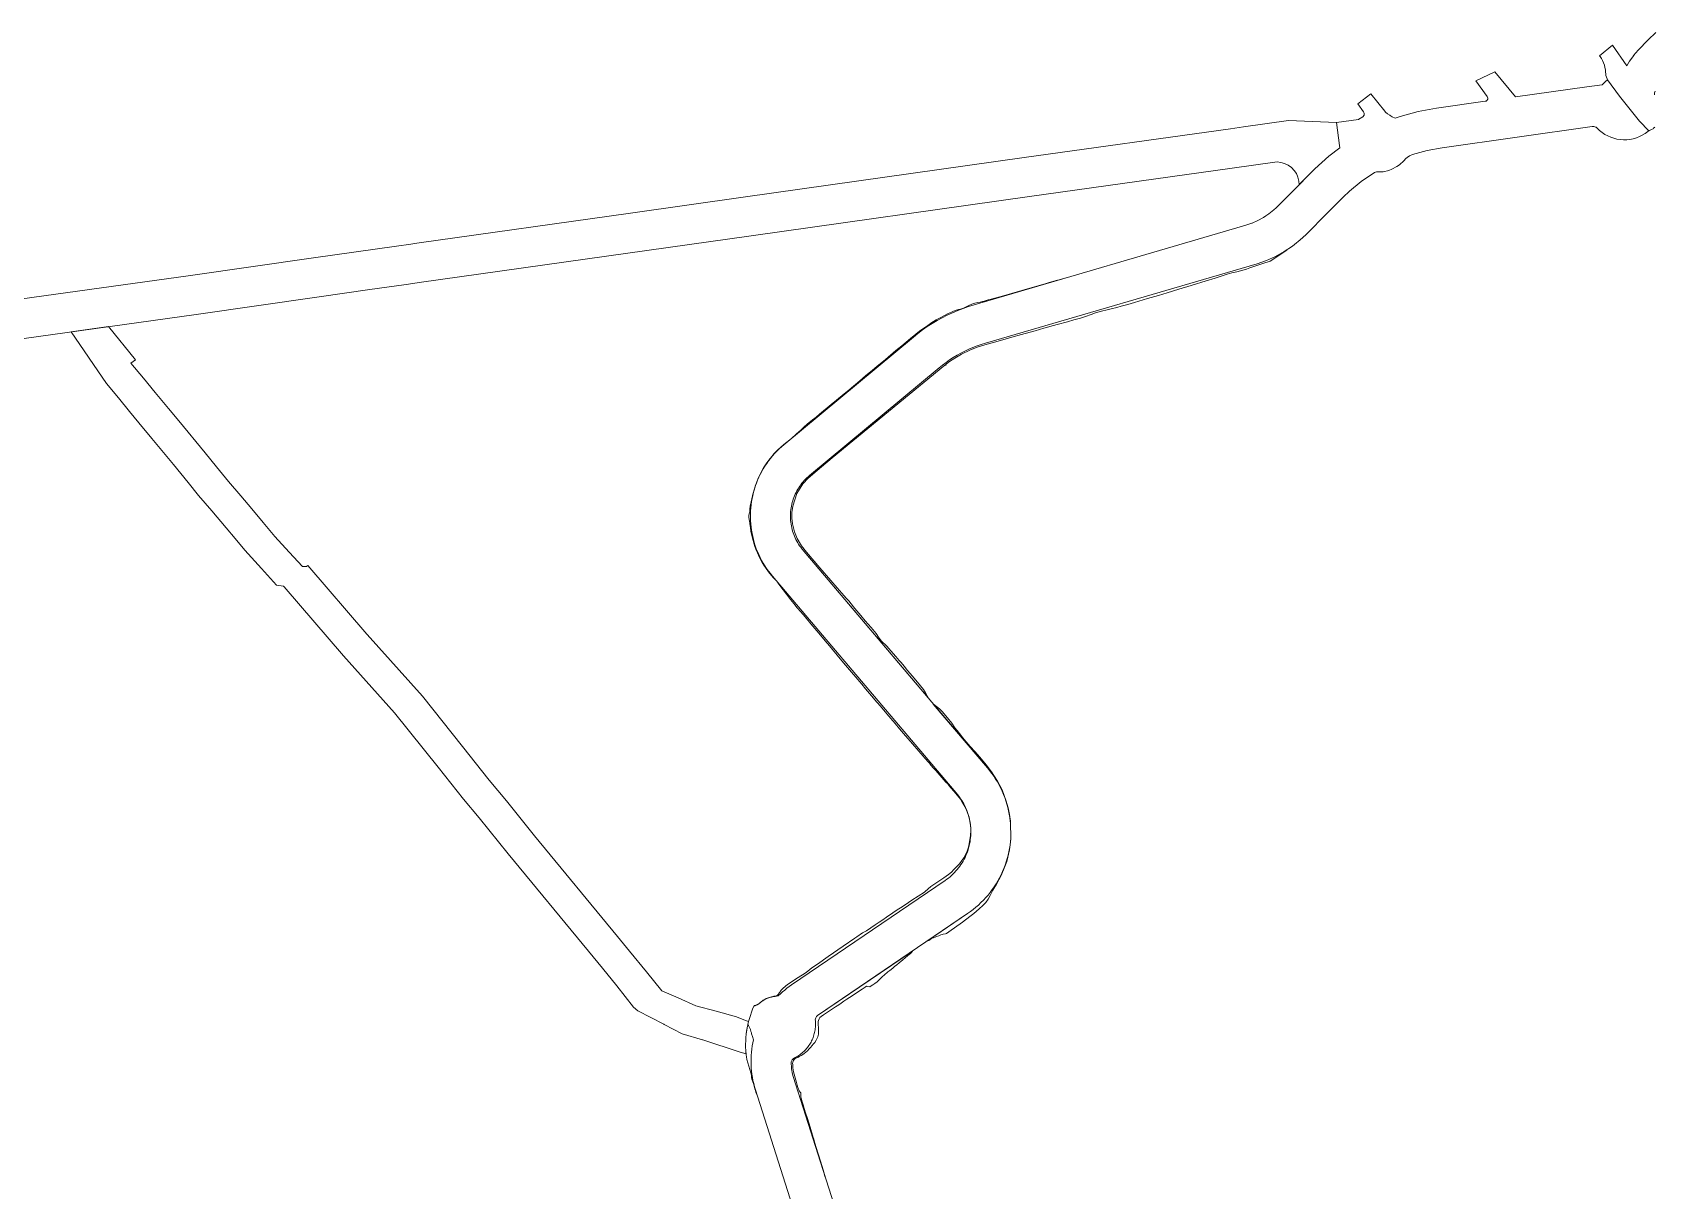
# Model space of a CAD drawing. Header units: inches. Extents: x 704148 to 723432, y 7075344 to 7101810.
# Drawn here: x 718752 to 719821, y 7090382 to 7091146 of the extents above; entities that cross this region are included whole.
import ezdxf

# ---------------------------------------------------------------- set-up
doc = ezdxf.new("R2010")
doc.units = ezdxf.units.IN
doc.header["$MEASUREMENT"] = 0
doc.layers.add('gisdb.gisadmin', color=7, linetype='Continuous', lineweight=9, true_color=0xccf5fc)

msp = doc.modelspace()

# ---------------------------------------------------------------- linework, layer by layer
at = {"layer": 'gisdb.gisadmin'}
for points in [[(719821.1658, 7091083.212), (719820.4221, 7091082.4279), (719820.0019, 7091082.0873), (719819.5536, 7091081.7847), (719818.5865, 7091081.3022), (719818.0752, 7091081.1259), (719817.459, 7091080.883), (719817.1691, 7091080.7222), (719811.1317, 7091087.1471), (719811.1224, 7091087.1482), (719798.0104, 7091103.5552), (719789.9924, 7091114.3265), (719789.6928, 7091115.0043), (719789.3039, 7091116.0882), (719789.011, 7091117.2019), (719788.8163, 7091118.3369), (719788.7212, 7091119.4845), (719788.5916, 7091121.0495), (719788.326, 7091122.5971), (719787.9266, 7091124.1158), (719787.3964, 7091125.5938), (719786.7393, 7091127.0201), (719785.9604, 7091128.3836), (719785.0657, 7091129.6741), (719784.6724, 7091130.173), (719793.3446, 7091137.2605), (719802.7559, 7091123.5152), (719804.6065, 7091126.6001), (719807.2851, 7091130.3687), (719807.2429, 7091130.4299), (719810.282, 7091133.8896), (719816.892, 7091140.7735), (719821.8268, 7091145.6319)], [(719261.5843, 7090343.7871), (719228.2813, 7090448.3255), (719227.6821, 7090450.3236), (719227.1513, 7090452.3409), (719226.6896, 7090454.3752), (719226.2974, 7090456.424), (719225.9754, 7090458.4851), (719225.7237, 7090460.5558), (719225.5428, 7090462.634), (719225.4328, 7090464.7171), (719225.3939, 7090466.8028), (719225.426, 7090468.8886), (719225.5293, 7090470.972), (719225.7034, 7090473.0508), (719225.9484, 7090475.1224), (719226.2637, 7090477.1844), (719226.6492, 7090479.2345), (719227.1175, 7090481.3295), (719226.4762, 7090483.4621), (719225.7983, 7090485.2783), (719225.6375, 7090485.7474), (719225.4792, 7090486.2565), (719225.3513, 7090486.7139), (719224.9962, 7090488.124), (719224.478, 7090489.4043), (719223.7887, 7090490.6011), (719223.2756, 7090491.2618), (719223.7538, 7090493.2721), (719224.3214, 7090495.3351), (719224.9608, 7090497.377), (719225.6712, 7090499.3953), (719226.4517, 7090501.3876), (719227.3013, 7090503.3513), (719227.3751, 7090503.5067), (719228.1461, 7090503.7334), (719229.3819, 7090504.287), (719230.5321, 7090505.0025), (719231.6628, 7090505.9389), (719232.1553, 7090506.3196), (719232.6603, 7090506.6836), (719233.1773, 7090507.0303), (719233.7057, 7090507.3595), (719234.2448, 7090507.6707), (719234.7941, 7090507.9635), (719235.353, 7090508.2378), (719235.9207, 7090508.493), (719236.4967, 7090508.7291), (719237.0804, 7090508.9456), (719237.671, 7090509.1423), (719238.2678, 7090509.3191), (719238.8703, 7090509.4757), (719239.4777, 7090509.6119), (719240.0894, 7090509.7276), (719240.7046, 7090509.8227), (719241.3226, 7090509.897), (719242.0957, 7090509.9881), (719243.3511, 7090510.21), (719244.7399, 7090511.5529), (719246.1499, 7090512.834), (719247.5992, 7090514.0706), (719249.0862, 7090515.2615), (719250.6096, 7090516.4055), (719252.1678, 7090517.5015), (719353.3499, 7090586.3422), (719354.4565, 7090587.1237), (719355.5352, 7090587.9434), (719356.5847, 7090588.8003), (719357.6035, 7090589.6932), (719358.5906, 7090590.6212), (719359.5447, 7090591.5831), (719360.4646, 7090592.5777), (719361.3492, 7090593.6039), (719362.1975, 7090594.6603), (719363.0083, 7090595.7456), (719363.7808, 7090596.8586), (719364.5139, 7090597.9979), (719365.2069, 7090599.1621), (719365.8587, 7090600.3498), (719366.4687, 7090601.5595), (719367.0361, 7090602.7898), (719367.5602, 7090604.0391), (719368.0403, 7090605.3059), (719368.476, 7090606.5888), (719368.8665, 7090607.8861), (719369.2116, 7090609.1962), (719369.5107, 7090610.5176), (719369.7635, 7090611.8486), (719369.9696, 7090613.1876), (719370.1289, 7090614.533), (719370.2412, 7090615.8832), (719370.3062, 7090617.2364), (719370.3239, 7090618.5911), (719370.2943, 7090619.9456), (719370.2175, 7090621.2982), (719370.0935, 7090622.6473), (719369.9224, 7090623.9913), (719369.7046, 7090625.3284), (719369.4401, 7090626.6572), (719369.1295, 7090627.9759), (719368.773, 7090629.283), (719368.3711, 7090630.5768), (719367.9243, 7090631.8558), (719367.4331, 7090633.1184), (719366.8981, 7090634.3631), (719366.3199, 7090635.5883), (719365.6994, 7090636.7927), (719365.0372, 7090637.9746), (719364.3341, 7090639.1327), (719363.591, 7090640.2655), (719362.8089, 7090641.3717), (719361.715, 7090642.8095), (719239.4905, 7090787.1097), (719238.1598, 7090788.7366), (719236.8857, 7090790.4083), (719235.6698, 7090792.1227), (719234.5134, 7090793.8779), (719233.418, 7090795.6718), (719232.3849, 7090797.5022), (719231.4152, 7090799.367), (719230.5101, 7090801.264), (719229.6707, 7090803.191), (719228.898, 7090805.1457), (719228.1928, 7090807.1257), (719227.5561, 7090809.1288), (719226.9885, 7090811.1526), (719226.4907, 7090813.1947), (719226.0634, 7090815.2526), (719225.7069, 7090817.3241), (719225.4219, 7090819.4065), (719225.2085, 7090821.4975), (719225.067, 7090823.5946), (719224.9976, 7090825.6953), (719225.0004, 7090827.7972), (719225.0754, 7090829.8977), (719225.2224, 7090831.9944), (719225.4414, 7090834.0849), (719225.732, 7090836.1665), (719226.094, 7090838.237), (719226.5268, 7090840.2938), (719227.03, 7090842.3346), (719227.603, 7090844.3568), (719228.2451, 7090846.3582), (719228.9555, 7090848.3364), (719229.7334, 7090850.289), (719230.578, 7090852.2137), (719231.4881, 7090854.1083), (719232.4627, 7090855.9706), (719233.5008, 7090857.7982), (719234.6009, 7090859.5892), (719235.762, 7090861.3413), (719236.9825, 7090863.0525), (719238.261, 7090864.7207), (719239.5961, 7090866.3441), (719240.9861, 7090867.9207), (719242.4295, 7090869.4487), (719243.9244, 7090870.9261), (719245.4693, 7090872.3514), (719247.0621, 7090873.7228), (719332.4922, 7090944.7563), (719335.4574, 7090947.1372), (719338.5022, 7090949.4153), (719341.6232, 7090951.588), (719344.8166, 7090953.6527), (719348.0787, 7090955.607), (719351.4058, 7090957.4486), (719354.7939, 7090959.1754), (719358.239, 7090960.7854), (719361.7372, 7090962.2766), (719365.2843, 7090963.6473), (719368.8762, 7090964.8959), (719372.5087, 7090966.021), (719549.5012, 7091017.8513), (719551.5409, 7091018.4486), (719555.5705, 7091019.8221), (719555.7231, 7091019.8895), (719559.465, 7091021.5416), (719563.1949, 7091023.594), (719564.8235, 7091024.6852), (719566.7317, 7091025.9637), (719570.0485, 7091028.6326), (719571.4974, 7091029.9924), (719572.3605, 7091030.8024), (719576.3845, 7091034.8328), (719581.5921, 7091040.0487), (719597.1779, 7091055.6592), (719606.2915, 7091064.0206), (719613.4694, 7091069.5334), (719613.4457, 7091071.1484), (719611.2894, 7091086.2966), (719625.7745, 7091088.3075), (719626.1606, 7091088.3784), (719628.7492, 7091089.8735), (719629.6244, 7091091.0961), (719629.6942, 7091092.3883), (719629.257, 7091093.3605), (719625.471, 7091098.472), (719633.9683, 7091105.1445), (719643.1381, 7091093.6685), (719643.7119, 7091093.0114), (719645.02, 7091091.8593), (719646.4249, 7091090.9936), (719646.8167, 7091090.7881), (719648.0513, 7091090.0479), (719650.0555, 7091089.0273), (719653.3261, 7091090.1382), (719665.1927, 7091093.4426), (719677.3022, 7091095.7001), (719709.4213, 7091100.2486), (719709.9243, 7091100.3887), (719710.6286, 7091100.8921), (719710.9238, 7091101.3227), (719711.0541, 7091101.6461), (719711.138, 7091102.3356), (719710.9811, 7091103.0122), (719710.7479, 7091103.4194), (719703.1107, 7091113.7276), (719715.7591, 7091119.635), (719729.3629, 7091103.0726), (719776.4666, 7091109.7431), (719786.5862, 7091111.1762), (719787.589, 7091112.1764), (719788.7437, 7091113.3039), (719789.9924, 7091114.3265), (719798.0104, 7091103.5552), (719811.0753, 7091087.2072), (719811.0402, 7091087.1655), (719811.1317, 7091087.1471), (719817.1691, 7091080.7222), (719816.7454, 7091080.4206), (719816.5361, 7091080.2508), (719814.7982, 7091078.9769), (719812.9559, 7091077.8593), (719811.0231, 7091076.9066), (719809.0147, 7091076.1259), (719806.9459, 7091075.5233), (719804.8325, 7091075.1032), (719802.6904, 7091074.869), (719800.5361, 7091074.8223), (719798.386, 7091074.9635), (719796.2563, 7091075.2917), (719794.1633, 7091075.8041), (719792.123, 7091076.4971), (719790.1508, 7091077.3652), (719788.2618, 7091078.402), (719786.4704, 7091079.5994), (719784.7901, 7091080.9484), (719783.2337, 7091082.4387), (719782.9943, 7091082.668), (719782.7358, 7091082.8755), (719782.4602, 7091083.0597), (719782.1696, 7091083.2192), (719781.7604, 7091083.3784), (719780.9026, 7091083.5887), (719780.5718, 7091083.6104), (719780.2404, 7091083.6033), (719779.9555, 7091083.5738), (719681.0039, 7091069.5609), (719671.1585, 7091067.7254), (719661.5106, 7091065.0389), (719659.5829, 7091064.221), (719657.8594, 7091063.0984), (719657.0775, 7091062.4288), (719655.7601, 7091061.0165), (719652.8544, 7091058.3306), (719651.2371, 7091057.1878), (719647.7352, 7091055.3456), (719645.8773, 7091054.6602), (719642.018, 7091053.7871), (719640.0459, 7091053.606), (719637.7341, 7091053.596), (719636.4469, 7091053.3048), (719627.6585, 7091047.3107), (719619.9553, 7091040.9106), (719615.8603, 7091037.0064), (719601.3331, 7091022.3831), (719595.2181, 7091016.2277), (719591.0429, 7091012.1496), (719587.4802, 7091008.8059), (719583.7206, 7091005.7807), (719582.3691, 7091004.6932), (719582.3681, 7091004.6925), (719576.9189, 7091001.0415), (719571.1712, 7090997.8789), (719565.1698, 7090995.2291), (719558.9603, 7090993.1126), (719379.9076, 7090940.679), (719379.8871, 7090940.673), (719377.117, 7090939.815), (719374.3778, 7090938.8628), (719371.6728, 7090937.8175), (719369.0051, 7090936.6804), (719366.3779, 7090935.4527), (719363.7942, 7090934.1358), (719361.257, 7090932.7314), (719358.7693, 7090931.2411), (719356.3341, 7090929.6665), (719353.954, 7090928.0097), (719351.6321, 7090926.2724), (719349.3709, 7090924.4567), (719263.9408, 7090853.4232), (719263.035, 7090852.6434), (719262.1566, 7090851.833), (719261.3065, 7090850.9929), (719260.4858, 7090850.124), (719259.6954, 7090849.2275), (719258.9362, 7090848.3044), (719258.2092, 7090847.3558), (719257.5152, 7090846.3828), (719256.855, 7090845.3865), (719256.2294, 7090844.3681), (719255.6392, 7090843.3288), (719255.085, 7090842.2699), (719254.5674, 7090841.1926), (719254.0872, 7090840.0981), (719253.6449, 7090838.9878), (719253.2409, 7090837.863), (719252.8758, 7090836.725), (719252.55, 7090835.5751), (719252.2638, 7090834.4146), (719252.0177, 7090833.2451), (719251.8119, 7090832.0677), (719251.6467, 7090830.884), (719251.5221, 7090829.6954), (719251.4385, 7090828.5031), (719251.3959, 7090827.3087), (719251.3943, 7090826.1135), (719251.4337, 7090824.919), (719251.5142, 7090823.7265), (719251.6355, 7090822.5375), (719251.7976, 7090821.3534), (719252.0003, 7090820.1755), (719252.2433, 7090819.0053), (719252.5264, 7090817.8441), (719252.8491, 7090816.6934), (719253.2112, 7090815.5543), (719253.6121, 7090814.4284), (719254.0515, 7090813.317), (719254.5289, 7090812.2212), (719255.0435, 7090811.1425), (719255.5949, 7090810.0821), (719256.1824, 7090809.0413), (719256.8052, 7090808.0213), (719257.4628, 7090807.0232), (719258.1542, 7090806.0483), (719259.1203, 7090804.7808), (719381.2759, 7090660.5619), (719382.7168, 7090658.7993), (719384.0953, 7090656.9874), (719385.4097, 7090655.1285), (719386.6583, 7090653.2249), (719387.8398, 7090651.2788), (719388.9526, 7090649.2927), (719389.9953, 7090647.2689), (719390.9668, 7090645.21), (719391.8658, 7090643.1183), (719392.6913, 7090640.9966), (719393.4421, 7090638.8474), (719394.1175, 7090636.6732), (719394.7166, 7090634.4768), (719395.2386, 7090632.2609), (719395.6829, 7090630.028), (719396.049, 7090627.781), (719396.3364, 7090625.5226), (719396.4743, 7090624.0225), (719396.6142, 7090614.7706), (719396.5846, 7090614.1561), (719396.396, 7090611.8873), (719396.1284, 7090609.6264), (719395.7819, 7090607.3763), (719395.3571, 7090605.1397), (719394.8545, 7090602.9192), (719394.2747, 7090600.7177), (719393.6184, 7090598.5377), (719392.8863, 7090596.382), (719392.0795, 7090594.2531), (719391.1988, 7090592.1537), (719390.2453, 7090590.0864), (719389.2203, 7090588.0536), (719388.1249, 7090586.0578), (719386.9605, 7090584.1014), (719385.7285, 7090582.187), (719384.4304, 7090580.3167), (719383.0679, 7090578.4928), (719381.6424, 7090576.7177), (719380.1559, 7090574.9933), (719378.6101, 7090573.322), (719377.0069, 7090571.7056), (719375.3482, 7090570.1462), (719373.6361, 7090568.6456), (719371.8726, 7090567.2057), (719370.0599, 7090565.8283), (719368.2003, 7090564.515), (719269.2708, 7090497.2069), (719268.6473, 7090496.6622), (719268.0339, 7090495.6451), (719267.7602, 7090494.4894), (719267.8113, 7090493.832), (719267.8776, 7090492.9766), (719267.9142, 7090492.1194), (719267.921, 7090491.2615), (719267.898, 7090490.4038), (719267.8452, 7090489.5475), (719267.7627, 7090488.6935), (719267.6506, 7090487.8429), (719267.509, 7090486.9967), (719267.3382, 7090486.1559), (719267.1382, 7090485.3215), (719266.9094, 7090484.4947), (719266.652, 7090483.6762), (719266.3663, 7090482.8672), (719266.0527, 7090482.0686), (719265.7115, 7090481.2814), (719265.3433, 7090480.5065), (719264.9483, 7090479.7448), (719264.5271, 7090478.9974), (719264.0802, 7090478.265), (719263.6081, 7090477.5485), (719263.1115, 7090476.8489), (719262.5908, 7090476.167), (719262.0468, 7090475.5036), (719261.4801, 7090474.8594), (719260.8913, 7090474.2354), (719260.2812, 7090473.6321), (719259.6506, 7090473.0504), (719259.0001, 7090472.491), (719258.3305, 7090471.9545), (719257.6428, 7090471.4415), (719256.9376, 7090470.9528), (719256.2159, 7090470.4889), (719255.4785, 7090470.0502), (719254.7264, 7090469.6375), (719253.9603, 7090469.2511), (719253.3204, 7090468.9287), (719252.4181, 7090467.9872), (719251.8813, 7090466.7988), (719251.7811, 7090465.6126), (719251.9785, 7090463.3217), (719252.1212, 7090462.1394), (719252.3044, 7090460.9627), (719252.5277, 7090459.7929), (719252.7909, 7090458.6314), (719253.1947, 7090457.0956), (719286.7387, 7090351.8006)], [(719821.3184, 7091106.7855), (719821.0145, 7091105.7839), (719820.9387, 7091105.2673), (719820.9992, 7091104.7487), (719821.0492, 7091104.5816)], [(718706.7488, 7090964.6939), (718855.935, 7090985.4072), (718936.9596, 7090997.005), (718991.7367, 7091004.7441), (719001.0401, 7091006.0585), (719005.1198, 7091006.6349), (719145.9684, 7091026.5346), (719221.8565, 7091037.2563), (719405.41, 7091063.1038), (719541.4614, 7091082.1242), (719549.9516, 7091083.3112), (719579.6845, 7091087.4679), (719611.2894, 7091086.2966), (719613.4457, 7091071.1484), (719613.4694, 7091069.5334), (719606.2915, 7091064.0206), (719597.1779, 7091055.6592), (719586.7834, 7091045.2482), (719586.615, 7091047.5926), (719585.9787, 7091050.1263), (719584.9124, 7091052.5112), (719583.4484, 7091054.6749), (719581.6313, 7091056.5518), (719579.5161, 7091058.0849), (719577.167, 7091059.2279), (719574.6552, 7091059.9459), (719572.3373, 7091060.1879), (719542.4935, 7091056.0156), (719409.0355, 7091037.3578), (719225.4938, 7091011.512), (719006.733, 7090980.6047), (718999.6587, 7090979.6052), (718996.5847, 7090979.1709), (718974.2048, 7090976.009), (718940.6202, 7090971.264), (718859.5648, 7090959.6618), (718716.1, 7090939.68)]]:
    msp.add_lwpolyline(points, dxfattribs=at)
for points in [[(719353.6968, 7090926.6788), (719354.0644, 7090926.1911), (719353.1608, 7090926.2775), (719278.9643, 7090865.0228), (719268.9904, 7090856.6847), (719263.1135, 7090851.7212), (719259.6619, 7090847.9644), (719255.6909, 7090841.6432), (719252.9085, 7090833.2905), (719252.3524, 7090828.9187), (719252.3281, 7090825.1912), (719252.7129, 7090821.4857), (719253.9914, 7090816.2267), (719255.7843, 7090811.8461), (719258.753, 7090806.9324), (719262.0579, 7090802.9004), (719270.8181, 7090792.6286), (719277.9561, 7090784.259), (719282.174, 7090779.3133), (719286.7164, 7090773.9872), (719288.1602, 7090772.5891), (719289.8543, 7090770.7477), (719292.881, 7090766.7589), (719293.8544, 7090765.6176), (719297.7478, 7090761.0524), (719300.6679, 7090757.6284), (719304.5614, 7090753.0632), (719307.8059, 7090749.2588), (719309.4771, 7090746.7428), (719311.3067, 7090744.3609), (719314.8814, 7090740.8363), (719317.5395, 7090737.8457), (719320.7841, 7090734.0413), (719323.0552, 7090731.3782), (719324.2112, 7090730.3916), (719325.4323, 7090728.8049), (719326.3481, 7090727.6187), (719326.35, 7090727.6164), (719328.5622, 7090724.9034), (719331.795, 7090721.0891), (719335.9904, 7090716.1243), (719336.2361, 7090715.7801), (719336.3128, 7090715.7421), (719339.1807, 7090712.274), (719340.3615, 7090709.9995), (719342.3995, 7090706.4821), (719342.381, 7090706.4819), (719259.1203, 7090804.7808), (719258.1542, 7090806.0483), (719257.4628, 7090807.0232), (719256.8052, 7090808.0213), (719256.1824, 7090809.0413), (719255.5949, 7090810.0821), (719255.0435, 7090811.1425), (719254.5289, 7090812.2212), (719254.0515, 7090813.317), (719253.6121, 7090814.4284), (719253.2112, 7090815.5543), (719252.8491, 7090816.6934), (719252.5264, 7090817.8441), (719252.2433, 7090819.0053), (719252.0003, 7090820.1755), (719251.7976, 7090821.3534), (719251.6355, 7090822.5375), (719251.5142, 7090823.7265), (719251.4337, 7090824.919), (719251.3943, 7090826.1135), (719251.3959, 7090827.3087), (719251.4385, 7090828.5031), (719251.5221, 7090829.6954), (719251.6467, 7090830.884), (719251.8119, 7090832.0677), (719252.0177, 7090833.2451), (719252.2638, 7090834.4146), (719252.55, 7090835.5751), (719252.8758, 7090836.725), (719253.2409, 7090837.863), (719253.6449, 7090838.9878), (719254.0872, 7090840.0981), (719254.5674, 7090841.1926), (719255.085, 7090842.2699), (719255.6392, 7090843.3288), (719256.2294, 7090844.3681), (719256.855, 7090845.3865), (719257.5152, 7090846.3828), (719258.2092, 7090847.3558), (719258.9362, 7090848.3044), (719259.6954, 7090849.2275), (719260.4858, 7090850.124), (719261.3065, 7090850.9929), (719262.1566, 7090851.833), (719263.035, 7090852.6434), (719263.9408, 7090853.4232), (719349.3709, 7090924.4567), (719351.6321, 7090926.2724), (719353.954, 7090928.0097), (719356.3341, 7090929.6665), (719358.7693, 7090931.2411), (719361.257, 7090932.7314), (719363.7942, 7090934.1358), (719366.3779, 7090935.4527), (719369.0051, 7090936.6804), (719371.6728, 7090937.8175), (719374.3778, 7090938.8628), (719377.117, 7090939.815), (719379.8871, 7090940.673), (719379.9076, 7090940.679), (719558.9603, 7090993.1126), (719565.1698, 7090995.2291), (719571.1712, 7090997.8789), (719576.9189, 7091001.0415), (719578.6295, 7091002.1876), (719578.5626, 7091002.0711), (719567.6095, 7090994.7344), (719562.8176, 7090993.3067), (719557.6201, 7090991.485), (719554.2991, 7090990.3718), (719551.9263, 7090989.5789), (719548.1146, 7090988.362), (719545.6799, 7090987.7807), (719542.2704, 7090986.9697), (719539.3903, 7090986.1301), (719531.274, 7090983.6008), (719525.5415, 7090981.8267), (719515.5032, 7090978.7445), (719507.3707, 7090976.2704), (719499.7117, 7090973.9589), (719493.9642, 7090972.2362), (719486.7759, 7090970.0959), (719478.1444, 7090967.5469), (719473.8264, 7090966.2803), (719469.5068, 7090965.019), (719466.6262, 7090964.181), (719462.7298, 7090963.2533), (719460.2732, 7090962.7466), (719456.3899, 7090961.7746), (719452.5484, 7090960.6598), (719449.709, 7090959.6811), (719445.9619, 7090958.2437), (719442.5946, 7090957.2886), (719438.2639, 7090956.0651), (719433.9317, 7090954.847), (719427.1907, 7090952.9586), (719418.5236, 7090950.5311), (719412.7456, 7090948.9127), (719403.597, 7090946.3503), (719397.3374, 7090944.5971), (719393.0039, 7090943.3833), (719384.3368, 7090940.9558), (719379.6019, 7090939.6277), (719374.408, 7090937.9642), (719369.7175, 7090936.1255), (719364.0644, 7090933.3494), (719359.7099, 7090930.8174), (719356.2072, 7090928.507), (719354.1647, 7090927.0361)], [(719228.1461, 7090503.7334), (719227.3751, 7090503.5067), (719227.4834, 7090503.7349), (719227.7763, 7090503.8134), (719228.6119, 7090504.1023), (719229.3641, 7090504.4328), (719230.0451, 7090504.8003), (719230.6654, 7090505.2005), (719231.2233, 7090505.6375), (719231.7767, 7090506.0726), (719232.3523, 7090506.4866), (719232.9477, 7090506.8803), (719233.5138, 7090507.2902), (719234.1036, 7090507.6766), (719234.6943, 7090508.0565), (719235.3313, 7090508.393), (719235.999, 7090508.6968), (719236.6903, 7090508.9724), (719237.4052, 7090509.2183), (719238.144, 7090509.4332), (719238.9069, 7090509.6153), (719239.6834, 7090509.773), (719240.4416, 7090509.9348), (719241.1801, 7090510.1032), (719241.9018, 7090510.2763), (719242.572, 7090510.4891), (719243.0914, 7090510.845), (719243.4528, 7090511.3605), (719243.8195, 7090511.8738), (719244.1854, 7090512.3914), (719244.5543, 7090512.9097), (719244.9291, 7090513.4253), (719245.31, 7090513.9381), (719245.7388, 7090514.3993), (719246.1168, 7090514.9229), (719246.537, 7090515.4003), (719249.5335, 7090517.6928), (719256.537, 7090522.3739), (719261.2013, 7090525.2959), (719262.7921, 7090526.5131), (719265.534, 7090528.7051), (719269.2935, 7090531.1792), (719276.1929, 7090536.1491), (719286.0654, 7090542.9713), (719293.9085, 7090548.3318), (719295.1492, 7090549.1749), (719298.8747, 7090551.699), (719301.4809, 7090553.2015), (719304.404, 7090555.1272), (719307.3092, 7090557.0791), (719309.7943, 7090558.7597), (719312.291, 7090560.4232), (719314.7958, 7090562.0749), (719318.9197, 7090564.9022), (719321.7878, 7090566.9088), (719323.8507, 7090568.321), (719327.618, 7090570.7836), (719329.2941, 7090571.8755), (719331.3907, 7090573.2382), (719339.681, 7090578.7252), (719340.1474, 7090579.0338), (719343.891, 7090582.4201), (719350.6106, 7090586.7654), (719352.6029, 7090588.0621), (719352.6116, 7090588.078), (719354.1324, 7090589.1035), (719355.6129, 7090590.2192), (719357.5938, 7090591.9046), (719359.1999, 7090593.4588), (719361.4869, 7090595.9306), (719362.7473, 7090597.3389), (719364.3826, 7090599.4373), (719365.6546, 7090601.3453), (719367.5778, 7090605.1011), (719368.6619, 7090608.3866), (719369.468, 7090611.7555), (719370.0466, 7090615.9563), (719370.2256, 7090619.4316), (719370.1982, 7090620.9814), (719370.1342, 7090622.1432), (719370.0053, 7090623.2996), (719369.6325, 7090625.5962), (719369.4868, 7090626.358), (719369.4084, 7090626.7379), (719368.6152, 7090629.7365), (719367.5415, 7090632.6444), (719366.4062, 7090635.1036), (719364.4816, 7090638.4511), (719363.3939, 7090640.0424), (719361.4981, 7090642.4671), (719359.0613, 7090645.2406), (719357.4086, 7090647.117), (719355.7572, 7090648.9945), (719355.5298, 7090649.4572), (719354.8736, 7090650.2118), (719354.1069, 7090650.873), (719353.777, 7090651.2488), (719351.1396, 7090654.2569), (719347.1893, 7090658.774), (719345.5455, 7090660.6579), (719344.2312, 7090662.1658), (719343.3249, 7090663.3638), (719343.0325, 7090663.7715), (719342.0366, 7090664.8936), (719340.6211, 7090666.3158), (719339.9654, 7090667.0708), (719338.9821, 7090668.2038), (719336.035, 7090671.6048), (719331.785, 7090676.5233), (719330.479, 7090678.0381), (719327.2174, 7090681.828), (719324.6116, 7090684.8629), (719323.3098, 7090686.3813), (719320.3838, 7090689.8002), (719317.4617, 7090693.2224), (719314.8676, 7090696.2672), (719310.6588, 7090701.2207), (719308.396, 7090703.8908), (719304.845, 7090708.0908), (719300.9778, 7090712.6783), (719298.4028, 7090715.7392), (719287.781, 7090728.3659), (719284.2404, 7090732.5747), (719277.1593, 7090740.9925), (719274.2624, 7090744.4361), (719270.0781, 7090749.4102), (719264.9281, 7090755.5322), (719261.0657, 7090760.1237), (719258.1689, 7090763.5674), (719255.9158, 7090766.2457), (719253.6627, 7090768.9241), (719251.4651, 7090771.6495), (719250.8644, 7090772.4512), (719248.7618, 7090775.2571), (719246.6592, 7090778.0629), (719245.1573, 7090780.0671), (719243.3551, 7090782.4721), (719242.4026, 7090783.6311), (719241.0517, 7090785.1079), (719240.0385, 7090786.2155), (719237.0345, 7090789.7991), (719234.8777, 7090792.7902), (719233.881, 7090794.3422), (719232.6188, 7090796.4535), (719231.7266, 7090798.0686), (719230.3688, 7090800.8279), (719229.6044, 7090802.5077), (719228.6568, 7090804.7797), (719228.0146, 7090806.5112), (719227.2286, 7090808.8457), (719226.7416, 7090810.5003), (719226.071, 7090813.0006), (719225.3261, 7090816.6246), (719224.9688, 7090819.066), (719224.629, 7090821.5132), (719224.5104, 7090822.1238), (719224.2912, 7090823.3507), (719224.0158, 7090825.8261), (719224.0697, 7090827.0693), (719224.3898, 7090828.9222), (719224.5367, 7090829.5344), (719224.6575, 7090831.3819), (719224.9323, 7090833.2142), (719225.8966, 7090838.0424), (719226.5993, 7090841.0274), (719227.6447, 7090844.5514), (719228.5993, 7090847.4596), (719229.8989, 7090850.8975), (719230.6273, 7090852.5862), (719232.5281, 7090856.4357), (719233.7379, 7090858.5721), (719235.7399, 7090861.6639), (719237.9365, 7090864.6205), (719239.1011, 7090866.0472), (719240.7202, 7090867.8928), (719242.8468, 7090870.1045), (719246.9615, 7090873.7823), (719248.9356, 7090875.3297), (719250.111, 7090876.2623), (719251.9849, 7090877.9188), (719255.3579, 7090880.9007), (719258.3593, 7090883.5474), (719260.2375, 7090885.1988), (719262.4914, 7090887.1804), (719265.9354, 7090890.0769), (719268.2657, 7090891.9666), (719270.5948, 7090893.8578), (719278.3016, 7090900.2301), (719281.7623, 7090903.1064), (719286.7601, 7090907.2624), (719288.6816, 7090908.8617), (719297.1459, 7090915.8871), (719300.9525, 7090919.1295), (719305.5507, 7090922.984), (719308.2313, 7090925.2344), (719314.0012, 7090930.0259), (719320.942, 7090935.7554), (719324.7835, 7090938.9558), (719330.5479, 7090943.7539), (719336.4332, 7090948.5113), (719341.8723, 7090952.429), (719344.6872, 7090954.2507), (719347.5563, 7090955.9867), (719349.9874, 7090957.3653), (719352.4519, 7090958.6839), (719355.4513, 7090960.1858), (719357.4751, 7090961.1378), (719358.4941, 7090961.5989), (719360.0289, 7090962.2764), (719362.2177, 7090962.8273), (719362.7678, 7090962.9523), (719364.9164, 7090963.5682), (719365.9214, 7090964.061), (719368.4658, 7090965.2334), (719368.9793, 7090965.4594), (719371.0459, 7090966.3422), (719372.2668, 7090966.8524), (719373.0409, 7090967.0757), (719374.983, 7090967.5602), (719376.4908, 7090967.7485), (719377.9583, 7090968.0748), (719378.4392, 7090968.2115), (719381.8059, 7090969.1687), (719383.7297, 7090969.7157), (719389.5011, 7090971.3567), (719397.1964, 7090973.5447), (719403.9297, 7090975.4592), (719409.2202, 7090976.9634), (719419.3202, 7090979.8351), (719421.244, 7090980.3821), (719425.0368, 7090981.6632), (719427.4962, 7090982.1606), (719429.4196, 7090982.709), (719432.3042, 7090983.5322), (719372.5087, 7090966.021), (719368.8762, 7090964.8959), (719365.2843, 7090963.6473), (719361.7372, 7090962.2766), (719358.239, 7090960.7854), (719354.7939, 7090959.1754), (719351.4058, 7090957.4486), (719348.0787, 7090955.607), (719344.8166, 7090953.6527), (719341.6232, 7090951.588), (719338.5022, 7090949.4153), (719335.4574, 7090947.1372), (719332.4922, 7090944.7563), (719247.0621, 7090873.7228), (719245.4693, 7090872.3514), (719243.9244, 7090870.9261), (719242.4295, 7090869.4487), (719240.9861, 7090867.9207), (719239.5961, 7090866.3441), (719238.261, 7090864.7207), (719236.9825, 7090863.0525), (719235.762, 7090861.3413), (719234.6009, 7090859.5892), (719233.5008, 7090857.7982), (719232.4627, 7090855.9706), (719231.4881, 7090854.1083), (719230.578, 7090852.2137), (719229.7334, 7090850.289), (719228.9555, 7090848.3364), (719228.2451, 7090846.3582), (719227.603, 7090844.3568), (719227.03, 7090842.3346), (719226.5268, 7090840.2938), (719226.094, 7090838.237), (719225.732, 7090836.1665), (719225.4414, 7090834.0849), (719225.2224, 7090831.9944), (719225.0754, 7090829.8977), (719225.0004, 7090827.7972), (719224.9976, 7090825.6953), (719225.067, 7090823.5946), (719225.2085, 7090821.4975), (719225.4219, 7090819.4065), (719225.7069, 7090817.3241), (719226.0634, 7090815.2526), (719226.4907, 7090813.1947), (719226.9885, 7090811.1526), (719227.5561, 7090809.1288), (719228.1928, 7090807.1257), (719228.898, 7090805.1457), (719229.6707, 7090803.191), (719230.5101, 7090801.264), (719231.4152, 7090799.367), (719232.3849, 7090797.5022), (719233.418, 7090795.6718), (719234.5134, 7090793.8779), (719235.6698, 7090792.1227), (719236.8857, 7090790.4083), (719238.1598, 7090788.7366), (719239.4905, 7090787.1097), (719361.715, 7090642.8095), (719362.8089, 7090641.3717), (719363.591, 7090640.2655), (719364.3341, 7090639.1327), (719365.0372, 7090637.9746), (719365.6994, 7090636.7927), (719366.3199, 7090635.5883), (719366.8981, 7090634.3631), (719367.4331, 7090633.1184), (719367.9243, 7090631.8558), (719368.3711, 7090630.5768), (719368.773, 7090629.283), (719369.1295, 7090627.9759), (719369.4401, 7090626.6572), (719369.7046, 7090625.3284), (719369.9224, 7090623.9913), (719370.0935, 7090622.6473), (719370.2175, 7090621.2982), (719370.2943, 7090619.9456), (719370.3239, 7090618.5911), (719370.3062, 7090617.2364), (719370.2412, 7090615.8832), (719370.1289, 7090614.533), (719369.9696, 7090613.1876), (719369.7635, 7090611.8486), (719369.5107, 7090610.5176), (719369.2116, 7090609.1962), (719368.8665, 7090607.8861), (719368.476, 7090606.5888), (719368.0403, 7090605.3059), (719367.5602, 7090604.0391), (719367.0361, 7090602.7898), (719366.4687, 7090601.5595), (719365.8587, 7090600.3498), (719365.2069, 7090599.1621), (719364.5139, 7090597.9979), (719363.7808, 7090596.8586), (719363.0083, 7090595.7456), (719362.1975, 7090594.6603), (719361.3492, 7090593.6039), (719360.4646, 7090592.5777), (719359.5447, 7090591.5831), (719358.5906, 7090590.6212), (719357.6035, 7090589.6932), (719356.5847, 7090588.8003), (719355.5352, 7090587.9434), (719354.4565, 7090587.1237), (719353.3499, 7090586.3422), (719252.1678, 7090517.5015), (719250.6096, 7090516.4055), (719249.0862, 7090515.2615), (719247.5992, 7090514.0706), (719246.1499, 7090512.834), (719244.7399, 7090511.5529), (719243.3511, 7090510.21), (719242.0957, 7090509.9881), (719241.3226, 7090509.897), (719240.7046, 7090509.8227), (719240.0894, 7090509.7276), (719239.4777, 7090509.6119), (719238.8703, 7090509.4757), (719238.2678, 7090509.3191), (719237.671, 7090509.1423), (719237.0804, 7090508.9456), (719236.4967, 7090508.7291), (719235.9207, 7090508.493), (719235.353, 7090508.2378), (719234.7941, 7090507.9635), (719234.2448, 7090507.6707), (719233.7057, 7090507.3595), (719233.1773, 7090507.0303), (719232.6603, 7090506.6836), (719232.1553, 7090506.3196), (719231.6628, 7090505.9389), (719230.5321, 7090505.0025), (719229.3819, 7090504.287)], [(718777.1669, 7090948.1854), (718801.7852, 7090951.6143), (718819.62, 7090929.73), (718816.66, 7090927.55), (718824.91, 7090917.55), (718832.6, 7090908.22), (718841.41, 7090897.54), (718848.14, 7090889.41), (718865.65, 7090868.28), (718873.02, 7090859.2), (718880.85, 7090849.54), (718889, 7090840.05), (718896.32, 7090831.4), (718903.85, 7090822.49), (718911.5, 7090813.21), (718920.95, 7090802.96), (718929.77, 7090793.4), (718932.43, 7090793.49), (718933.21, 7090794.04), (718972.2334, 7090748.7416), (718972.47, 7090748.48), (719008.78, 7090707.79), (719035.14, 7090674.79), (719035.2999, 7090674.6012), (719052.78, 7090652.59), (719064.19, 7090638.75), (719082.76, 7090615.85), (719137.4, 7090549.43), (719145.36, 7090539.65), (719156.44, 7090526.11), (719166.5286, 7090513.4986), (719177.3851, 7090508.8916), (719189.1146, 7090503.7123), (719202.3479, 7090500.0333), (719215.7661, 7090496.4291), (719221.8284, 7090494.0565), (719223.7615, 7090493.3), (719223.4989, 7090492.2005), (719223.2756, 7090491.2618), (719223.2586, 7090491.1905), (719222.8365, 7090489.0929), (719222.2135, 7090484.8598), (719222.0134, 7090482.7295), (719221.8878, 7090480.5935), (719221.837, 7090478.4544), (719221.861, 7090476.3148), (719221.9598, 7090474.1774), (719222.0834, 7090472.6579), (719222.1042, 7090472.466), (719222.159, 7090471.9623), (719218.3459, 7090473.0164), (719193.7137, 7090481.2034), (719193.4157, 7090481.3364), (719180.062, 7090485.2805), (719168.1012, 7090491.4441), (719167.915, 7090491.5445), (719150.7113, 7090500.3154), (719148.01, 7090502.6662), (719136.9834, 7090516.7471), (719127.456, 7090528.4074), (719118.2111, 7090539.7776), (719065.3726, 7090603.9659), (719046.1048, 7090627.715), (719035.9649, 7090639.9953), (719019.2106, 7090661.1067), (718990.4803, 7090696.8967), (718956.761, 7090734.5438), (718917.6656, 7090779.9189), (718917.3033, 7090780.3277), (718912.6404, 7090781.1486), (718902.7313, 7090792.0097), (718891.6172, 7090804.2476), (718885.4212, 7090811.7909), (718879.3102, 7090819.0058), (718869.9221, 7090830.1264), (718861.2114, 7090840.2862), (718854.2936, 7090848.8566), (718844.6783, 7090860.6188), (718830.4081, 7090877.8788), (718821.9089, 7090888.1223), (718815.755, 7090895.6294), (718808.3905, 7090904.5707), (718800.6111, 7090914.0086)], [(719395.8329, 7090629.8644), (719396.4545, 7090625.3362), (719396.4743, 7090624.0225), (719396.3364, 7090625.5226), (719396.049, 7090627.781), (719395.6829, 7090630.028), (719395.2386, 7090632.2609), (719394.7166, 7090634.4768), (719394.1175, 7090636.6732), (719393.4421, 7090638.8474), (719392.6913, 7090640.9966), (719391.8658, 7090643.1183), (719390.9668, 7090645.21), (719389.9953, 7090647.2689), (719388.9526, 7090649.2927), (719387.8398, 7090651.2788), (719386.6583, 7090653.2249), (719385.4097, 7090655.1285), (719384.0953, 7090656.9874), (719382.7168, 7090658.7993), (719381.2759, 7090660.5619), (719345.5779, 7090702.7076), (719345.6023, 7090702.7486), (719345.6551, 7090702.6871), (719349.6847, 7090699.5477), (719351.4096, 7090697.7324), (719354.9273, 7090693.5042), (719357.8011, 7090690.041), (719359.7335, 7090687.091), (719361.4045, 7090685.2301), (719362.9388, 7090683.2534), (719365.0845, 7090680.484), (719367.2516, 7090677.7329), (719369.8132, 7090674.6605), (719372.9681, 7090671.4355), (719376.2261, 7090667.6425), (719380.3333, 7090662.603), (719383.9802, 7090657.9764), (719387.9031, 7090651.918), (719389.4616, 7090649.0345), (719391.0395, 7090646.1566), (719392.3833, 7090642.4541), (719393.4746, 7090639.371), (719394.9051, 7090634.3418)], [(719342.7089, 7090546.8253), (719341.754, 7090546.4511), (719341.6877, 7090546.4768), (719368.2003, 7090564.515), (719370.0599, 7090565.8283), (719371.8726, 7090567.2057), (719373.6361, 7090568.6456), (719375.3482, 7090570.1462), (719377.0069, 7090571.7056), (719378.6101, 7090573.322), (719380.1559, 7090574.9933), (719381.6424, 7090576.7177), (719383.0679, 7090578.4928), (719384.4304, 7090580.3167), (719385.7285, 7090582.187), (719386.9605, 7090584.1014), (719388.1249, 7090586.0578), (719389.2203, 7090588.0536), (719390.2453, 7090590.0864), (719391.1988, 7090592.1537), (719392.0795, 7090594.2531), (719392.8863, 7090596.382), (719393.6184, 7090598.5377), (719394.2747, 7090600.7177), (719394.8545, 7090602.9192), (719395.3571, 7090605.1397), (719395.7819, 7090607.3763), (719396.1284, 7090609.6264), (719396.396, 7090611.8873), (719396.5846, 7090614.1561), (719396.6142, 7090614.7706), (719396.6318, 7090613.6009), (719395.7325, 7090606.4783), (719394.0888, 7090598.7999), (719391.9343, 7090593.3134), (719390.0802, 7090589.1247), (719387.2829, 7090583.9352), (719384.887, 7090580.0099), (719383.0694, 7090576.4049), (719381.7332, 7090574.0367), (719380.1406, 7090571.8513), (719378.2806, 7090569.9017), (719375.8488, 7090567.5662), (719372.2545, 7090564.4963), (719369.5648, 7090562.462), (719364.7137, 7090558.9257), (719359.4474, 7090555.1109), (719357.4189, 7090553.6481), (719355.7948, 7090552.4797), (719354.1697, 7090551.3128), (719353.6962, 7090551.1199), (719352.0755, 7090550.8355), (719351.5449, 7090550.7265), (719350.4829, 7090550.5097), (719350.0557, 7090550.2486), (719349.1131, 7090549.8565), (719347.6815, 7090549.294), (719346.7249, 7090548.9223), (719345.768, 7090548.551), (719344.8108, 7090548.1801), (719344.3405, 7090547.9826), (719343.5248, 7090547.4037)], [(719304.5009, 7090516.7636), (719303.6716, 7090516.2047), (719302.2769, 7090516.4769), (719301.6269, 7090516.5435), (719300.7535, 7090516.0494), (719298.6775, 7090514.6564), (719294.9365, 7090512.1552), (719291.9775, 7090510.2823), (719290.2841, 7090509.2158), (719288.5895, 7090508.1511), (719286.5348, 7090506.7268), (719284.9365, 7090505.5205), (719283.2685, 7090504.4166), (719281.1836, 7090503.0367), (719277.8477, 7090500.8289), (719275.7628, 7090499.449), (719273.2609, 7090497.7931), (719271.593, 7090496.6892), (719270.8596, 7090495.9894), (719270.2933, 7090495.0439), (719269.8405, 7090493.9318), (719269.7092, 7090493.2359), (719269.6197, 7090491.8508), (719269.6719, 7090491.095), (719269.864, 7090489.3551), (719269.9214, 7090488.3683), (719269.9294, 7090486.6723), (719269.9149, 7090486.2928), (719269.8076, 7090484.9079), (719269.3874, 7090483.2702), (719269.0078, 7090482.3398), (719268.3623, 7090481.0645), (719267.3639, 7090479.513), (719266.6558, 7090478.5959), (719265.5408, 7090477.3443), (719264.7289, 7090476.4167), (719263.7391, 7090475.2561), (719262.5799, 7090474.0796), (719261.4403, 7090473.0693), (719260.3742, 7090472.229), (719259.4542, 7090471.573), (719258.3965, 7090470.8883), (719257.151, 7090470.167), (719256.1756, 7090469.6606), (719255.0379, 7090469.1285), (719254.5298, 7090468.8423), (719253.8116, 7090468.2285), (719253.3362, 7090467.5819), (719252.9394, 7090466.5803), (719252.8524, 7090465.5665), (719252.8732, 7090464.8912), (719252.9074, 7090464.2163), (719253.0164, 7090462.8683), (719253.1794, 7090461.5247), (719253.3961, 7090460.1877), (719253.7423, 7090458.529), (719254.4183, 7090456.0664), (719254.8554, 7090454.6314), (719255.2924, 7090453.1963), (719255.8752, 7090451.283), (719256.3123, 7090449.8479), (719256.6036, 7090448.8912), (719256.895, 7090447.9345), (719257.1766, 7090447.4995), (719257.8707, 7090446.6711), (719258.1681, 7090446.2411), (719258.2842, 7090445.7533), (719258.27, 7090444.6992), (719258.2408, 7090443.6404), (719258.4976, 7090442.6727), (719259.226, 7090440.281), (719259.8088, 7090438.3676), (719260.5372, 7090435.9759), (719261.4114, 7090433.1058), (719262.5769, 7090429.279), (719263.451, 7090426.4089), (719264.3251, 7090423.5388), (719266.3648, 7090416.842), (719266.5105, 7090416.3636), (719267.5303, 7090413.0152), (719268.5501, 7090409.6668), (719269.4242, 7090406.7967), (719269.8613, 7090405.3617), (719272.194, 7090397.7087), (719273.3615, 7090393.8825), (719273.7996, 7090392.4478), (719273.9456, 7090391.9696), (719274.3774, 7090390.6313), (719274.5328, 7090390.1561), (719274.5221, 7090390.1487), (719253.1947, 7090457.0956), (719252.7909, 7090458.6314), (719252.5277, 7090459.7929), (719252.3044, 7090460.9627), (719252.1212, 7090462.1394), (719251.9785, 7090463.3217), (719251.7811, 7090465.6126), (719251.8813, 7090466.7988), (719252.4181, 7090467.9872), (719253.3204, 7090468.9287), (719253.9603, 7090469.2511), (719254.7264, 7090469.6375), (719255.4785, 7090470.0502), (719256.2159, 7090470.4889), (719256.9376, 7090470.9528), (719257.6428, 7090471.4415), (719258.3305, 7090471.9545), (719259.0001, 7090472.491), (719259.6506, 7090473.0504), (719260.2812, 7090473.6321), (719260.8913, 7090474.2354), (719261.4801, 7090474.8594), (719262.0468, 7090475.5036), (719262.5908, 7090476.167), (719263.1115, 7090476.8489), (719263.6081, 7090477.5485), (719264.0802, 7090478.265), (719264.5271, 7090478.9974), (719264.9483, 7090479.7448), (719265.3433, 7090480.5065), (719265.7115, 7090481.2814), (719266.0527, 7090482.0686), (719266.3663, 7090482.8672), (719266.652, 7090483.6762), (719266.9094, 7090484.4947), (719267.1382, 7090485.3215), (719267.3382, 7090486.1559), (719267.509, 7090486.9967), (719267.6506, 7090487.8429), (719267.7627, 7090488.6935), (719267.8452, 7090489.5475), (719267.898, 7090490.4038), (719267.921, 7090491.2615), (719267.9142, 7090492.1194), (719267.8776, 7090492.9766), (719267.8113, 7090493.832), (719267.7602, 7090494.4894), (719268.0339, 7090495.6451), (719268.6473, 7090496.6622), (719269.2708, 7090497.2069), (719331.8632, 7090539.7926), (719331.8808, 7090539.63), (719331.1998, 7090538.8532), (719330.4377, 7090538.1955), (719329.628, 7090537.6079), (719328.4775, 7090536.6324), (719326.9424, 7090535.3332), (719325.4061, 7090534.0358), (719323.0995, 7090532.0928), (719321.5603, 7090530.7997), (719320.0038, 7090529.5319), (719318.8356, 7090528.5823), (719316.8823, 7090527.0091), (719315.6905, 7090526.0942), (719314.9091, 7090525.4649), (719313.7405, 7090524.516), (719313.3762, 7090524.1626), (719311.919, 7090522.7489), (719311.1915, 7090522.0404), (719309.3717, 7090520.2708), (719309.0076, 7090519.9171), (719308.6431, 7090519.564), (719306.987, 7090518.4427), (719305.7443, 7090517.6027)], [(719227.6821, 7090450.3236), (719228.2813, 7090448.3255), (719229.6656, 7090443.9801), (719229.6582, 7090443.9805), (719228.6625, 7090446.8118), (719228.3444, 7090447.76), (719227.9998, 7090448.8048), (719227.6351, 7090449.9761), (719227.4614, 7090450.5645), (719227.2467, 7090451.7758), (719227.097, 7090452.3697), (719226.0447, 7090455.2847), (719225.8071, 7090456.4949), (719225.6195, 7090457.7139), (719225.384, 7090459.5485), (719222.6392, 7090468.224), (719222.3811, 7090469.9195), (719222.0834, 7090472.6579), (719221.9598, 7090474.1774), (719221.861, 7090476.3148), (719221.837, 7090478.4544), (719221.8878, 7090480.5935), (719222.0134, 7090482.7295), (719222.2135, 7090484.8598), (719222.488, 7090486.9818), (719222.8365, 7090489.0929), (719223.2586, 7090491.1905), (719223.2756, 7090491.2618), (719223.7887, 7090490.6011), (719224.478, 7090489.4043), (719224.9962, 7090488.124), (719225.3513, 7090486.7139), (719225.4792, 7090486.2565), (719225.6375, 7090485.7474), (719225.7983, 7090485.2783), (719226.4762, 7090483.4621), (719227.1175, 7090481.3295), (719226.6492, 7090479.2345), (719226.2637, 7090477.1844), (719225.9484, 7090475.1224), (719225.7034, 7090473.0508), (719225.5293, 7090470.972), (719225.426, 7090468.8886), (719225.3939, 7090466.8028), (719225.4328, 7090464.7171), (719225.5428, 7090462.634), (719225.7237, 7090460.5558), (719225.9754, 7090458.4851), (719226.2974, 7090456.424), (719226.6896, 7090454.3752), (719227.1513, 7090452.3409)]]:
    msp.add_lwpolyline(points, close=True, dxfattribs=at)

doc.saveas('drawing.dxf')
